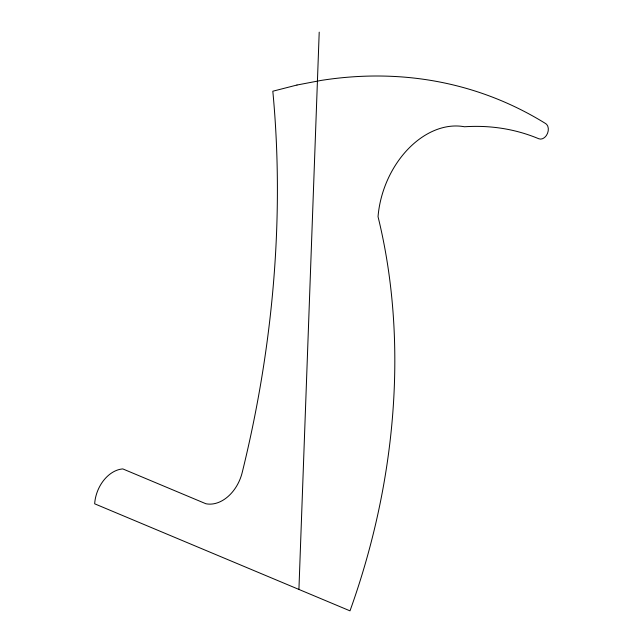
<?xml version="1.0" encoding="UTF-8"?>
<svg xmlns="http://www.w3.org/2000/svg" width="643" height="643" viewBox="0 0 643 643"><rect width="100%" height="100%" fill="white"/><g stroke="black" fill="none" stroke-linecap="round" stroke-linejoin="round"><path stroke-width="0.96" d="M298.923 589.438L319.209 32.15M296.97 85.029L272.817 91.218A927.335 673.671 -69.3 0 1 242.202 472.525A36.362 26.411 -69.3 0 1 205.881 503.742L122.805 468.916A31.957 23.212 -69.3 0 0 94.658 503.799L349.993 610.85A569.087 413.425 -69.3 0 0 378.036 216.683A84.362 61.286 -69.3 0 1 464.519 126.767A298.095 216.554 -69.3 0 1 538.81 138.767A8.383 6.092 -69.3 0 0 547.539 133.342A8.383 6.092 -69.3 0 0 545.039 123.207A592.516 430.44 -69.3 0 0 321.082 80.431L296.97 85.029"/></g></svg>
